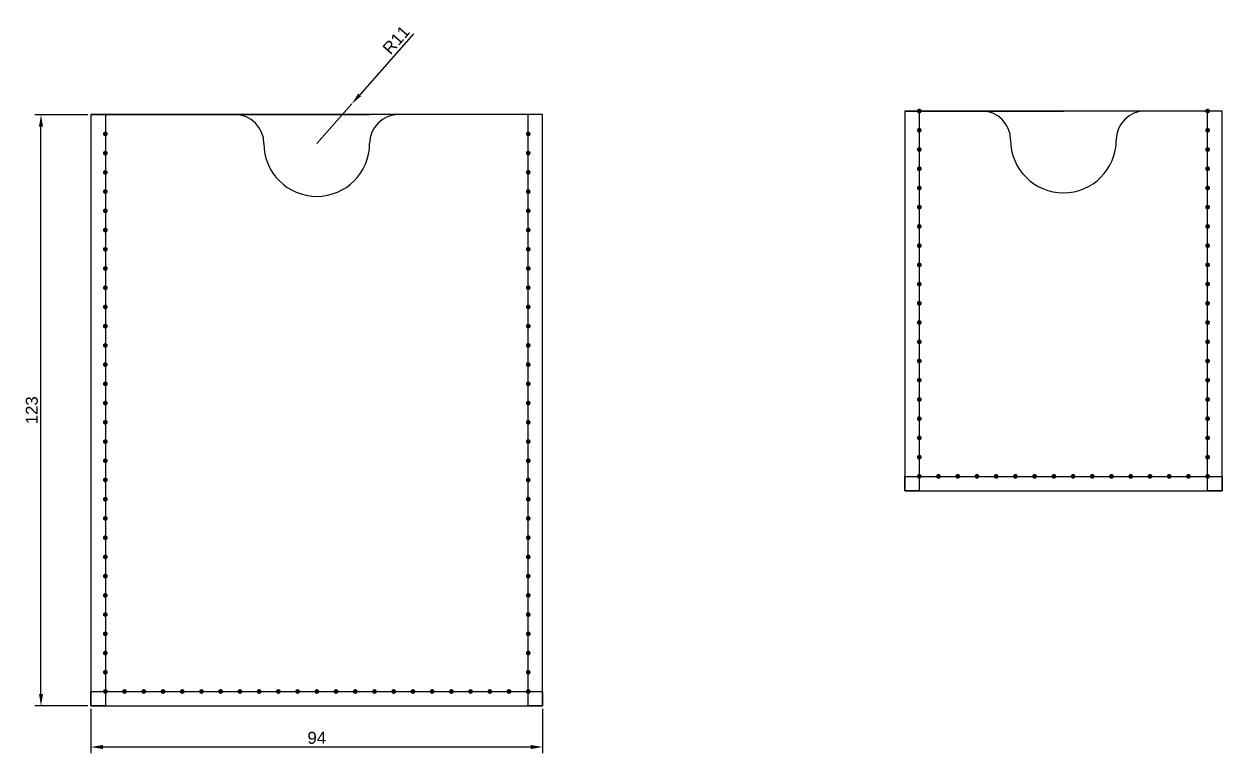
# Model space of a CAD drawing. Header units: millimetres. Extents: x 1335 to 6986, y 304 to 1543.
# Drawn here: x 1350 to 1599.3, y 1215.6 to 1367.3 of the extents above; entities that cross this region are included whole.
import ezdxf

# ---------------------------------------------------------------- set-up
doc = ezdxf.new("R2010")
doc.units = ezdxf.units.MM
doc.styles.get("Standard").update_dxf_attribs({"font": 'arial.ttf'})
doc.dimstyles.new('ISO-25', dxfattribs={"dimtxt": 2.5, "dimasz": 2.5, "dimexe": 1.25, "dimexo": 0.625, "dimtad": 1, "dimtxsty": 'Standard', "dimcen": 2.5, "dimadec": 0, "dimazin": 0, "dimtfac": 1, "dimtmove": 0, "dimatfit": 3, "dimfxl": 1, "dimarcsym": 0})

# ---------------------------------------------------------------- blocks, each defined once
blk = doc.blocks.new('*D14')
at = {"color": 0, "lineweight": -2, "transparency": 16777216}
for p, q in [((1431.1, 1365.23), (1419.88, 1352.51)), ((1410.95, 1342.39), (1418.23, 1350.64))]:
    blk.add_line(p, q, dxfattribs=at)
at = {"color": 0, "transparency": 16777216}
blk.add_solid([(1419.57, 1352.79), (1420.19, 1352.24), (1418.23, 1350.64)], dxfattribs=at)
at = {"layer": 'Defpoints', "color": 0, "transparency": 16777216}
for p in [(1418.23, 1350.64), (1410.95, 1342.39)]:
    blk.add_point(p, dxfattribs=at)
at = {"color": 0, "transparency": 16777216, "insert": (1427.46, 1363.94), "char_height": 2.5, "attachment_point": 5, "rotation": 48.5774}
blk.add_mtext('R11', dxfattribs=at)
blk = doc.blocks.new('*D15')
at = {"color": 0, "lineweight": -2, "transparency": 16777216}
for p, q in [((1363.95, 1224.77), (1363.95, 1215.59)), ((1457.95, 1224.77), (1457.95, 1215.59)), ((1455.45, 1216.84), (1366.45, 1216.84))]:
    blk.add_line(p, q, dxfattribs=at)
at = {"color": 0, "transparency": 16777216}
for points in [[(1366.45, 1217.26), (1366.45, 1216.42), (1363.95, 1216.84)], [(1455.45, 1217.26), (1455.45, 1216.42), (1457.95, 1216.84)]]:
    blk.add_solid(points, dxfattribs=at)
at = {"layer": 'Defpoints', "color": 0, "transparency": 16777216}
for p in [(1363.95, 1225.39), (1457.95, 1225.39), (1363.95, 1216.84)]:
    blk.add_point(p, dxfattribs=at)
at = {"color": 0, "transparency": 16777216, "insert": (1410.95, 1218.74), "char_height": 2.5, "attachment_point": 5}
blk.add_mtext('94', dxfattribs=at)
blk = doc.blocks.new('*D16')
at = {"color": 0, "lineweight": -2, "transparency": 16777216}
for p, q in [((1363.32, 1348.39), (1352.31, 1348.39)), ((1353.56, 1227.89), (1353.56, 1345.89)), ((1363.32, 1225.39), (1352.31, 1225.39))]:
    blk.add_line(p, q, dxfattribs=at)
at = {"color": 0, "transparency": 16777216}
for points in [[(1353.14, 1345.89), (1353.98, 1345.89), (1353.56, 1348.39)], [(1353.14, 1227.89), (1353.98, 1227.89), (1353.56, 1225.39)]]:
    blk.add_solid(points, dxfattribs=at)
at = {"layer": 'Defpoints', "color": 0, "transparency": 16777216}
for p in [(1353.56, 1348.39), (1363.95, 1348.39), (1363.95, 1225.39)]:
    blk.add_point(p, dxfattribs=at)
at = {"color": 0, "transparency": 16777216, "insert": (1351.66, 1286.89), "char_height": 2.5, "attachment_point": 5, "rotation": 90}
blk.add_mtext('123', dxfattribs=at)

msp = doc.modelspace()

# ---------------------------------------------------------------- hatches: boundary and pattern name
h = msp.add_hatch(color=256)
h.dxf.hatch_style = 1
h.paths.add_polyline_path([(1536.819, 1349.145, 1), (1535.819, 1349.145, 1)])
h = msp.add_hatch(color=256)
h.dxf.hatch_style = 1
h.paths.add_polyline_path([(1596.819, 1349.145, 1), (1595.819, 1349.145, 1)])
h = msp.add_hatch(color=256)
h.dxf.hatch_style = 1
h.paths.add_polyline_path([(1367.45, 1344.392, 1), (1366.45, 1344.392, 1)])
h = msp.add_hatch(color=256)
h.dxf.hatch_style = 1
h.paths.add_polyline_path([(1455.45, 1344.392, 1), (1454.45, 1344.392, 1)])
h = msp.add_hatch(color=256)
h.dxf.hatch_style = 1
h.paths.add_polyline_path([(1536.819, 1345.145, 1), (1535.819, 1345.145, 1)])
h = msp.add_hatch(color=256)
h.dxf.hatch_style = 1
h.paths.add_polyline_path([(1596.819, 1345.145, 1), (1595.819, 1345.145, 1)])
h = msp.add_hatch(color=256)
h.dxf.hatch_style = 1
h.paths.add_polyline_path([(1536.819, 1341.145, 1), (1535.819, 1341.145, 1)])
h = msp.add_hatch(color=256)
h.dxf.hatch_style = 1
h.paths.add_polyline_path([(1596.819, 1341.145, 1), (1595.819, 1341.145, 1)])
h = msp.add_hatch(color=256)
h.dxf.hatch_style = 1
h.paths.add_polyline_path([(1367.45, 1340.392, 1), (1366.45, 1340.392, 1)])
h = msp.add_hatch(color=256)
h.dxf.hatch_style = 1
h.paths.add_polyline_path([(1455.45, 1340.392, 1), (1454.45, 1340.392, 1)])
h = msp.add_hatch(color=256)
h.dxf.hatch_style = 1
h.paths.add_polyline_path([(1367.45, 1336.392, 1), (1366.45, 1336.392, 1)])
h = msp.add_hatch(color=256)
h.dxf.hatch_style = 1
h.paths.add_polyline_path([(1455.45, 1336.392, 1), (1454.45, 1336.392, 1)])
h = msp.add_hatch(color=256)
h.dxf.hatch_style = 1
h.paths.add_polyline_path([(1536.819, 1337.145, 1), (1535.819, 1337.145, 1)])
h = msp.add_hatch(color=256)
h.dxf.hatch_style = 1
h.paths.add_polyline_path([(1596.819, 1337.145, 1), (1595.819, 1337.145, 1)])
h = msp.add_hatch(color=256)
h.dxf.hatch_style = 1
h.paths.add_polyline_path([(1367.45, 1332.392, 1), (1366.45, 1332.392, 1)])
h = msp.add_hatch(color=256)
h.dxf.hatch_style = 1
h.paths.add_polyline_path([(1455.45, 1332.392, 1), (1454.45, 1332.392, 1)])
h = msp.add_hatch(color=256)
h.dxf.hatch_style = 1
h.paths.add_polyline_path([(1536.819, 1333.145, 1), (1535.819, 1333.145, 1)])
h = msp.add_hatch(color=256)
h.dxf.hatch_style = 1
h.paths.add_polyline_path([(1596.819, 1333.145, 1), (1595.819, 1333.145, 1)])
h = msp.add_hatch(color=256)
h.dxf.hatch_style = 1
h.paths.add_polyline_path([(1367.45, 1328.392, 1), (1366.45, 1328.392, 1)])
h = msp.add_hatch(color=256)
h.dxf.hatch_style = 1
h.paths.add_polyline_path([(1455.45, 1328.392, 1), (1454.45, 1328.392, 1)])
h = msp.add_hatch(color=256)
h.dxf.hatch_style = 1
h.paths.add_polyline_path([(1536.819, 1329.145, 1), (1535.819, 1329.145, 1)])
h = msp.add_hatch(color=256)
h.dxf.hatch_style = 1
h.paths.add_polyline_path([(1596.819, 1329.145, 1), (1595.819, 1329.145, 1)])
h = msp.add_hatch(color=256)
h.dxf.hatch_style = 1
h.paths.add_polyline_path([(1367.45, 1324.392, 1), (1366.45, 1324.392, 1)])
h = msp.add_hatch(color=256)
h.dxf.hatch_style = 1
h.paths.add_polyline_path([(1455.45, 1324.392, 1), (1454.45, 1324.392, 1)])
h = msp.add_hatch(color=256)
h.dxf.hatch_style = 1
h.paths.add_polyline_path([(1536.819, 1325.145, 1), (1535.819, 1325.145, 1)])
h = msp.add_hatch(color=256)
h.dxf.hatch_style = 1
h.paths.add_polyline_path([(1596.819, 1325.145, 1), (1595.819, 1325.145, 1)])
h = msp.add_hatch(color=256)
h.dxf.hatch_style = 1
h.paths.add_polyline_path([(1536.819, 1321.145, 1), (1535.819, 1321.145, 1)])
h = msp.add_hatch(color=256)
h.dxf.hatch_style = 1
h.paths.add_polyline_path([(1596.819, 1321.145, 1), (1595.819, 1321.145, 1)])
h = msp.add_hatch(color=256)
h.dxf.hatch_style = 1
h.paths.add_polyline_path([(1367.45, 1320.392, 1), (1366.45, 1320.392, 1)])
h = msp.add_hatch(color=256)
h.dxf.hatch_style = 1
h.paths.add_polyline_path([(1455.45, 1320.392, 1), (1454.45, 1320.392, 1)])
h = msp.add_hatch(color=256)
h.dxf.hatch_style = 1
h.paths.add_polyline_path([(1367.45, 1316.392, 1), (1366.45, 1316.392, 1)])
h = msp.add_hatch(color=256)
h.dxf.hatch_style = 1
h.paths.add_polyline_path([(1455.45, 1316.392, 1), (1454.45, 1316.392, 1)])
h = msp.add_hatch(color=256)
h.dxf.hatch_style = 1
h.paths.add_polyline_path([(1536.819, 1317.145, 1), (1535.819, 1317.145, 1)])
h = msp.add_hatch(color=256)
h.dxf.hatch_style = 1
h.paths.add_polyline_path([(1596.819, 1317.145, 1), (1595.819, 1317.145, 1)])
h = msp.add_hatch(color=256)
h.dxf.hatch_style = 1
h.paths.add_polyline_path([(1367.45, 1312.392, 1), (1366.45, 1312.392, 1)])
h = msp.add_hatch(color=256)
h.dxf.hatch_style = 1
h.paths.add_polyline_path([(1455.45, 1312.392, 1), (1454.45, 1312.392, 1)])
h = msp.add_hatch(color=256)
h.dxf.hatch_style = 1
h.paths.add_polyline_path([(1536.819, 1313.145, 1), (1535.819, 1313.145, 1)])
h = msp.add_hatch(color=256)
h.dxf.hatch_style = 1
h.paths.add_polyline_path([(1596.819, 1313.145, 1), (1595.819, 1313.145, 1)])
h = msp.add_hatch(color=256)
h.dxf.hatch_style = 1
h.paths.add_polyline_path([(1367.45, 1308.392, 1), (1366.45, 1308.392, 1)])
h = msp.add_hatch(color=256)
h.dxf.hatch_style = 1
h.paths.add_polyline_path([(1455.45, 1308.392, 1), (1454.45, 1308.392, 1)])
h = msp.add_hatch(color=256)
h.dxf.hatch_style = 1
h.paths.add_polyline_path([(1536.819, 1309.145, 1), (1535.819, 1309.145, 1)])
h = msp.add_hatch(color=256)
h.dxf.hatch_style = 1
h.paths.add_polyline_path([(1596.819, 1309.145, 1), (1595.819, 1309.145, 1)])
h = msp.add_hatch(color=256)
h.dxf.hatch_style = 1
h.paths.add_polyline_path([(1367.45, 1304.392, 1), (1366.45, 1304.392, 1)])
h = msp.add_hatch(color=256)
h.dxf.hatch_style = 1
h.paths.add_polyline_path([(1455.45, 1304.392, 1), (1454.45, 1304.392, 1)])
h = msp.add_hatch(color=256)
h.dxf.hatch_style = 1
h.paths.add_polyline_path([(1536.819, 1305.145, 1), (1535.819, 1305.145, 1)])
h = msp.add_hatch(color=256)
h.dxf.hatch_style = 1
h.paths.add_polyline_path([(1596.819, 1305.145, 1), (1595.819, 1305.145, 1)])
h = msp.add_hatch(color=256)
h.dxf.hatch_style = 1
h.paths.add_polyline_path([(1536.819, 1301.145, 1), (1535.819, 1301.145, 1)])
h = msp.add_hatch(color=256)
h.dxf.hatch_style = 1
h.paths.add_polyline_path([(1596.819, 1301.145, 1), (1595.819, 1301.145, 1)])
h = msp.add_hatch(color=256)
h.dxf.hatch_style = 1
h.paths.add_polyline_path([(1367.45, 1300.392, 1), (1366.45, 1300.392, 1)])
h = msp.add_hatch(color=256)
h.dxf.hatch_style = 1
h.paths.add_polyline_path([(1455.45, 1300.392, 1), (1454.45, 1300.392, 1)])
h = msp.add_hatch(color=256)
h.dxf.hatch_style = 1
h.paths.add_polyline_path([(1367.45, 1296.392, 1), (1366.45, 1296.392, 1)])
h = msp.add_hatch(color=256)
h.dxf.hatch_style = 1
h.paths.add_polyline_path([(1455.45, 1296.392, 1), (1454.45, 1296.392, 1)])
h = msp.add_hatch(color=256)
h.dxf.hatch_style = 1
h.paths.add_polyline_path([(1536.819, 1297.145, 1), (1535.819, 1297.145, 1)])
h = msp.add_hatch(color=256)
h.dxf.hatch_style = 1
h.paths.add_polyline_path([(1596.819, 1297.145, 1), (1595.819, 1297.145, 1)])
h = msp.add_hatch(color=256)
h.dxf.hatch_style = 1
h.paths.add_polyline_path([(1367.45, 1292.392, 1), (1366.45, 1292.392, 1)])
h = msp.add_hatch(color=256)
h.dxf.hatch_style = 1
h.paths.add_polyline_path([(1455.45, 1292.392, 1), (1454.45, 1292.392, 1)])
h = msp.add_hatch(color=256)
h.dxf.hatch_style = 1
h.paths.add_polyline_path([(1536.819, 1293.145, 1), (1535.819, 1293.145, 1)])
h = msp.add_hatch(color=256)
h.dxf.hatch_style = 1
h.paths.add_polyline_path([(1596.819, 1293.145, 1), (1595.819, 1293.145, 1)])
h = msp.add_hatch(color=256)
h.dxf.hatch_style = 1
h.paths.add_polyline_path([(1367.45, 1288.392, 1), (1366.45, 1288.392, 1)])
h = msp.add_hatch(color=256)
h.dxf.hatch_style = 1
h.paths.add_polyline_path([(1455.45, 1288.392, 1), (1454.45, 1288.392, 1)])
h = msp.add_hatch(color=256)
h.dxf.hatch_style = 1
h.paths.add_polyline_path([(1536.819, 1289.145, 1), (1535.819, 1289.145, 1)])
h = msp.add_hatch(color=256)
h.dxf.hatch_style = 1
h.paths.add_polyline_path([(1596.819, 1289.145, 1), (1595.819, 1289.145, 1)])
h = msp.add_hatch(color=256)
h.dxf.hatch_style = 1
h.paths.add_polyline_path([(1367.45, 1284.392, 1), (1366.45, 1284.392, 1)])
h = msp.add_hatch(color=256)
h.dxf.hatch_style = 1
h.paths.add_polyline_path([(1455.45, 1284.392, 1), (1454.45, 1284.392, 1)])
h = msp.add_hatch(color=256)
h.dxf.hatch_style = 1
h.paths.add_polyline_path([(1536.819, 1285.145, 1), (1535.819, 1285.145, 1)])
h = msp.add_hatch(color=256)
h.dxf.hatch_style = 1
h.paths.add_polyline_path([(1596.819, 1285.145, 1), (1595.819, 1285.145, 1)])
h = msp.add_hatch(color=256)
h.dxf.hatch_style = 1
h.paths.add_polyline_path([(1536.819, 1281.145, 1), (1535.819, 1281.145, 1)])
h = msp.add_hatch(color=256)
h.dxf.hatch_style = 1
h.paths.add_polyline_path([(1596.819, 1281.145, 1), (1595.819, 1281.145, 1)])
h = msp.add_hatch(color=256)
h.dxf.hatch_style = 1
h.paths.add_polyline_path([(1367.45, 1280.392, 1), (1366.45, 1280.392, 1)])
h = msp.add_hatch(color=256)
h.dxf.hatch_style = 1
h.paths.add_polyline_path([(1455.45, 1280.392, 1), (1454.45, 1280.392, 1)])
h = msp.add_hatch(color=256)
h.dxf.hatch_style = 1
h.paths.add_polyline_path([(1367.45, 1276.392, 1), (1366.45, 1276.392, 1)])
h = msp.add_hatch(color=256)
h.dxf.hatch_style = 1
h.paths.add_polyline_path([(1455.45, 1276.392, 1), (1454.45, 1276.392, 1)])
h = msp.add_hatch(color=256)
h.dxf.hatch_style = 1
h.paths.add_polyline_path([(1536.819, 1277.145, 1), (1535.819, 1277.145, 1)])
h = msp.add_hatch(color=256)
h.dxf.hatch_style = 1
h.paths.add_polyline_path([(1596.819, 1277.145, 1), (1595.819, 1277.145, 1)])
h = msp.add_hatch(color=256)
h.dxf.hatch_style = 1
h.paths.add_polyline_path([(1367.45, 1272.392, 1), (1366.45, 1272.392, 1)])
h = msp.add_hatch(color=256)
h.dxf.hatch_style = 1
h.paths.add_polyline_path([(1455.45, 1272.392, 1), (1454.45, 1272.392, 1)])
h = msp.add_hatch(color=256)
h.dxf.hatch_style = 1
h.paths.add_polyline_path([(1536.819, 1273.145, 1), (1535.819, 1273.145, 1)])
h = msp.add_hatch(color=256)
h.dxf.hatch_style = 1
h.paths.add_polyline_path([(1540.819, 1273.145, 1), (1539.819, 1273.145, 1)])
h = msp.add_hatch(color=256)
h.dxf.hatch_style = 1
h.paths.add_polyline_path([(1544.819, 1273.145, 1), (1543.819, 1273.145, 1)])
h = msp.add_hatch(color=256)
h.dxf.hatch_style = 1
h.paths.add_polyline_path([(1548.819, 1273.145, 1), (1547.819, 1273.145, 1)])
h = msp.add_hatch(color=256)
h.dxf.hatch_style = 1
h.paths.add_polyline_path([(1552.819, 1273.145, 1), (1551.819, 1273.145, 1)])
h = msp.add_hatch(color=256)
h.dxf.hatch_style = 1
h.paths.add_polyline_path([(1556.819, 1273.145, 1), (1555.819, 1273.145, 1)])
h = msp.add_hatch(color=256)
h.dxf.hatch_style = 1
h.paths.add_polyline_path([(1560.819, 1273.145, 1), (1559.819, 1273.145, 1)])
h = msp.add_hatch(color=256)
h.dxf.hatch_style = 1
h.paths.add_polyline_path([(1564.819, 1273.145, 1), (1563.819, 1273.145, 1)])
h = msp.add_hatch(color=256)
h.dxf.hatch_style = 1
h.paths.add_polyline_path([(1568.819, 1273.145, 1), (1567.819, 1273.145, 1)])
h = msp.add_hatch(color=256)
h.dxf.hatch_style = 1
h.paths.add_polyline_path([(1572.819, 1273.145, 1), (1571.819, 1273.145, 1)])
h = msp.add_hatch(color=256)
h.dxf.hatch_style = 1
h.paths.add_polyline_path([(1576.819, 1273.145, 1), (1575.819, 1273.145, 1)])
h = msp.add_hatch(color=256)
h.dxf.hatch_style = 1
h.paths.add_polyline_path([(1580.819, 1273.145, 1), (1579.819, 1273.145, 1)])
h = msp.add_hatch(color=256)
h.dxf.hatch_style = 1
h.paths.add_polyline_path([(1584.819, 1273.145, 1), (1583.819, 1273.145, 1)])
h = msp.add_hatch(color=256)
h.dxf.hatch_style = 1
h.paths.add_polyline_path([(1588.819, 1273.145, 1), (1587.819, 1273.145, 1)])
h = msp.add_hatch(color=256)
h.dxf.hatch_style = 1
h.paths.add_polyline_path([(1592.819, 1273.145, 1), (1591.819, 1273.145, 1)])
h = msp.add_hatch(color=256)
h.dxf.hatch_style = 1
h.paths.add_polyline_path([(1596.819, 1273.145, 1), (1595.819, 1273.145, 1)])
h = msp.add_hatch(color=256)
h.dxf.hatch_style = 1
h.paths.add_polyline_path([(1596.819, 1273.145, 1), (1595.819, 1273.145, 1)])
h = msp.add_hatch(color=256)
h.dxf.hatch_style = 1
h.paths.add_polyline_path([(1367.45, 1268.392, 1), (1366.45, 1268.392, 1)])
h = msp.add_hatch(color=256)
h.dxf.hatch_style = 1
h.paths.add_polyline_path([(1455.45, 1268.392, 1), (1454.45, 1268.392, 1)])
h = msp.add_hatch(color=256)
h.dxf.hatch_style = 1
h.paths.add_polyline_path([(1367.45, 1264.392, 1), (1366.45, 1264.392, 1)])
h = msp.add_hatch(color=256)
h.dxf.hatch_style = 1
h.paths.add_polyline_path([(1455.45, 1264.392, 1), (1454.45, 1264.392, 1)])
h = msp.add_hatch(color=256)
h.dxf.hatch_style = 1
h.paths.add_polyline_path([(1367.45, 1260.392, 1), (1366.45, 1260.392, 1)])
h = msp.add_hatch(color=256)
h.dxf.hatch_style = 1
h.paths.add_polyline_path([(1455.45, 1260.392, 1), (1454.45, 1260.392, 1)])
h = msp.add_hatch(color=256)
h.dxf.hatch_style = 1
h.paths.add_polyline_path([(1367.45, 1256.392, 1), (1366.45, 1256.392, 1)])
h = msp.add_hatch(color=256)
h.dxf.hatch_style = 1
h.paths.add_polyline_path([(1455.45, 1256.392, 1), (1454.45, 1256.392, 1)])
h = msp.add_hatch(color=256)
h.dxf.hatch_style = 1
h.paths.add_polyline_path([(1367.45, 1252.392, 1), (1366.45, 1252.392, 1)])
h = msp.add_hatch(color=256)
h.dxf.hatch_style = 1
h.paths.add_polyline_path([(1455.45, 1252.392, 1), (1454.45, 1252.392, 1)])
h = msp.add_hatch(color=256)
h.dxf.hatch_style = 1
h.paths.add_polyline_path([(1367.45, 1248.392, 1), (1366.45, 1248.392, 1)])
h = msp.add_hatch(color=256)
h.dxf.hatch_style = 1
h.paths.add_polyline_path([(1455.45, 1248.392, 1), (1454.45, 1248.392, 1)])
h = msp.add_hatch(color=256)
h.dxf.hatch_style = 1
h.paths.add_polyline_path([(1367.45, 1244.392, 1), (1366.45, 1244.392, 1)])
h = msp.add_hatch(color=256)
h.dxf.hatch_style = 1
h.paths.add_polyline_path([(1455.45, 1244.392, 1), (1454.45, 1244.392, 1)])
h = msp.add_hatch(color=256)
h.dxf.hatch_style = 1
h.paths.add_polyline_path([(1367.45, 1240.392, 1), (1366.45, 1240.392, 1)])
h = msp.add_hatch(color=256)
h.dxf.hatch_style = 1
h.paths.add_polyline_path([(1455.45, 1240.392, 1), (1454.45, 1240.392, 1)])
h = msp.add_hatch(color=256)
h.dxf.hatch_style = 1
h.paths.add_polyline_path([(1367.45, 1236.392, 1), (1366.45, 1236.392, 1)])
h = msp.add_hatch(color=256)
h.dxf.hatch_style = 1
h.paths.add_polyline_path([(1455.45, 1236.392, 1), (1454.45, 1236.392, 1)])
h = msp.add_hatch(color=256)
h.dxf.hatch_style = 1
h.paths.add_polyline_path([(1367.45, 1232.392, 1), (1366.45, 1232.392, 1)])
h = msp.add_hatch(color=256)
h.dxf.hatch_style = 1
h.paths.add_polyline_path([(1455.45, 1232.392, 1), (1454.45, 1232.392, 1)])
h = msp.add_hatch(color=256)
h.dxf.hatch_style = 1
h.paths.add_polyline_path([(1367.45, 1228.392, 1), (1366.45, 1228.392, 1)])
h = msp.add_hatch(color=256)
h.dxf.hatch_style = 1
h.paths.add_polyline_path([(1371.45, 1228.392, 1), (1370.45, 1228.392, 1)])
h = msp.add_hatch(color=256)
h.dxf.hatch_style = 1
h.paths.add_polyline_path([(1375.45, 1228.392, 1), (1374.45, 1228.392, 1)])
h = msp.add_hatch(color=256)
h.dxf.hatch_style = 1
h.paths.add_polyline_path([(1379.45, 1228.392, 1), (1378.45, 1228.392, 1)])
h = msp.add_hatch(color=256)
h.dxf.hatch_style = 1
h.paths.add_polyline_path([(1383.45, 1228.392, 1), (1382.45, 1228.392, 1)])
h = msp.add_hatch(color=256)
h.dxf.hatch_style = 1
h.paths.add_polyline_path([(1387.45, 1228.392, 1), (1386.45, 1228.392, 1)])
h = msp.add_hatch(color=256)
h.dxf.hatch_style = 1
h.paths.add_polyline_path([(1391.45, 1228.392, 1), (1390.45, 1228.392, 1)])
h = msp.add_hatch(color=256)
h.dxf.hatch_style = 1
h.paths.add_polyline_path([(1395.45, 1228.392, 1), (1394.45, 1228.392, 1)])
h = msp.add_hatch(color=256)
h.dxf.hatch_style = 1
h.paths.add_polyline_path([(1399.45, 1228.392, 1), (1398.45, 1228.392, 1)])
h = msp.add_hatch(color=256)
h.dxf.hatch_style = 1
h.paths.add_polyline_path([(1403.45, 1228.392, 1), (1402.45, 1228.392, 1)])
h = msp.add_hatch(color=256)
h.dxf.hatch_style = 1
h.paths.add_polyline_path([(1407.45, 1228.392, 1), (1406.45, 1228.392, 1)])
h = msp.add_hatch(color=256)
h.dxf.hatch_style = 1
h.paths.add_polyline_path([(1411.45, 1228.392, 1), (1410.45, 1228.392, 1)])
h = msp.add_hatch(color=256)
h.dxf.hatch_style = 1
h.paths.add_polyline_path([(1415.45, 1228.392, 1), (1414.45, 1228.392, 1)])
h = msp.add_hatch(color=256)
h.dxf.hatch_style = 1
h.paths.add_polyline_path([(1419.45, 1228.392, 1), (1418.45, 1228.392, 1)])
h = msp.add_hatch(color=256)
h.dxf.hatch_style = 1
h.paths.add_polyline_path([(1423.45, 1228.392, 1), (1422.45, 1228.392, 1)])
h = msp.add_hatch(color=256)
h.dxf.hatch_style = 1
h.paths.add_polyline_path([(1427.45, 1228.392, 1), (1426.45, 1228.392, 1)])
h = msp.add_hatch(color=256)
h.dxf.hatch_style = 1
h.paths.add_polyline_path([(1431.45, 1228.392, 1), (1430.45, 1228.392, 1)])
h = msp.add_hatch(color=256)
h.dxf.hatch_style = 1
h.paths.add_polyline_path([(1435.45, 1228.392, 1), (1434.45, 1228.392, 1)])
h = msp.add_hatch(color=256)
h.dxf.hatch_style = 1
h.paths.add_polyline_path([(1439.45, 1228.392, 1), (1438.45, 1228.392, 1)])
h = msp.add_hatch(color=256)
h.dxf.hatch_style = 1
h.paths.add_polyline_path([(1443.45, 1228.392, 1), (1442.45, 1228.392, 1)])
h = msp.add_hatch(color=256)
h.dxf.hatch_style = 1
h.paths.add_polyline_path([(1447.45, 1228.392, 1), (1446.45, 1228.392, 1)])
h = msp.add_hatch(color=256)
h.dxf.hatch_style = 1
h.paths.add_polyline_path([(1451.45, 1228.392, 1), (1450.45, 1228.392, 1)])
h = msp.add_hatch(color=256)
h.dxf.hatch_style = 1
h.paths.add_polyline_path([(1455.45, 1228.392, 1), (1454.45, 1228.392, 1)])

# ---------------------------------------------------------------- linework, layer by layer
for p, q in [((1599.319, 1349.145), (1533.319, 1349.145)), ((1533.319, 1349.145), (1533.319, 1270.145)), ((1533.319, 1349.145), (1566.319, 1349.145)), ((1533.319, 1349.145), (1555.319, 1349.145)), ((1533.319, 1349.145), (1536.319, 1349.145)), ((1536.319, 1349.145), (1536.319, 1270.145)), ((1599.319, 1349.145), (1577.319, 1349.145)), ((1596.319, 1270.145), (1596.319, 1349.145)), ((1599.319, 1270.145), (1599.319, 1349.145)), ((1457.95, 1348.392), (1363.95, 1348.392)), ((1363.95, 1348.392), (1363.95, 1225.392)), ((1363.95, 1348.392), (1410.95, 1348.392)), ((1363.95, 1348.392), (1366.95, 1348.392)), ((1366.95, 1348.392), (1366.95, 1225.392)), ((1410.95, 1348.392), (1421.95, 1348.392)), ((1454.95, 1225.392), (1454.95, 1348.392)), ((1457.95, 1225.392), (1457.95, 1348.392)), ((1533.319, 1270.145), (1533.319, 1273.145)), ((1533.319, 1273.145), (1599.319, 1273.145)), ((1599.319, 1273.145), (1599.319, 1270.145)), ((1533.319, 1270.145), (1599.319, 1270.145)), ((1536.319, 1270.145), (1533.319, 1270.145)), ((1599.319, 1270.145), (1596.319, 1270.145)), ((1363.95, 1225.392), (1363.95, 1228.392)), ((1363.95, 1228.392), (1457.95, 1228.392)), ((1457.95, 1228.392), (1457.95, 1225.392)), ((1363.95, 1225.392), (1457.95, 1225.392)), ((1366.95, 1225.392), (1363.95, 1225.392)), ((1457.95, 1225.392), (1454.95, 1225.392))]:
    msp.add_line(p, q)
for centre, radius, start, end in [((1549.319, 1343.145), 6, 0, 90), ((1583.319, 1343.145), 6, 90, 180), ((1393.95, 1342.392), 6, 0, 90), ((1427.95, 1342.392), 6, 90, 180), ((1410.95, 1342.392), 11, 180, 0), ((1566.319, 1343.145), 11, 180, 0), ((1566.319, 1343.145), 11, 180, 0)]:
    msp.add_arc(centre, radius, start, end)

# ---------------------------------------------------------------- dimensions: what is measured, and where the dimension line sits
at = {"color": 3}
dim = msp.add_radius_dim(center=(1410.95, 1342.392), mpoint=(1418.227, 1350.64), dimstyle='ISO-25', dxfattribs=at)
dim.commit()
dim.dimension.update_dxf_attribs({"geometry": '*D14', "text_midpoint": (1428.866, 1362.698), "dimtype": 164})
dim = msp.add_linear_dim(base=(1353.56, 1348.392), p1=(1363.95, 1225.392), p2=(1363.95, 1348.392), angle=90, dimstyle='ISO-25', dxfattribs=at)
dim.commit()
dim.dimension.update_dxf_attribs({"geometry": '*D16', "text_midpoint": (1351.658, 1286.892)})
dim = msp.add_linear_dim(base=(1363.95, 1216.84), p1=(1457.95, 1225.392), p2=(1363.95, 1225.392), dimstyle='ISO-25', dxfattribs=at)
dim.commit()
dim.dimension.update_dxf_attribs({"geometry": '*D15', "text_midpoint": (1410.95, 1218.742)})

doc.saveas('drawing.dxf')
